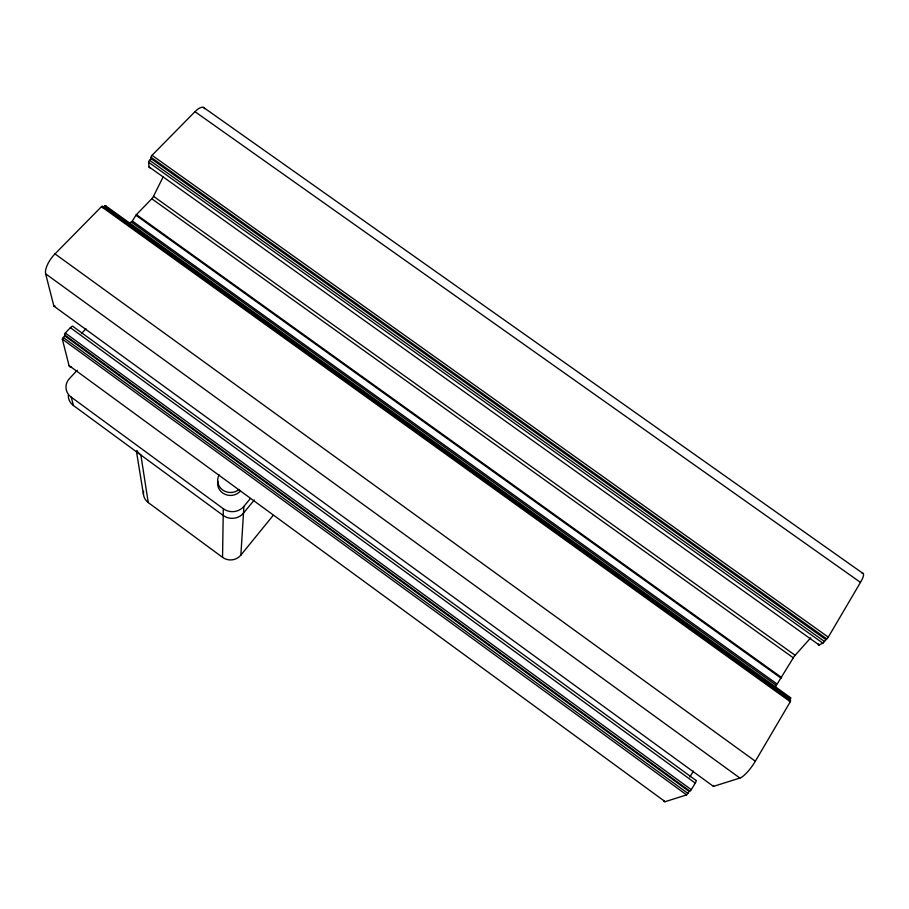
<?xml version="1.0" encoding="UTF-8"?>
<svg xmlns="http://www.w3.org/2000/svg" width="909" height="909" viewBox="0 0 909 909"><rect width="100%" height="100%" fill="white"/><g stroke="black" fill="none" stroke-linecap="round" stroke-linejoin="round"><path stroke-width="1.36" d="M273.086 515.494L240.862 555.115A13.021 12.351 -1.8 0 1 222.546 557.353L223.307 508.733L71.232 397.153A14.783 13.18 -4.5 0 1 69.459 378.576L77.197 370.27M240.862 555.115L243.919 506.37L250.236 498.711M775.207 687.215L793.307 657.821A4.091 0.943 -53.2 0 1 795.148 655.298L810.737 637.8M129.271 223.148L131.305 222.035A1.568 0.591 -55.1 0 0 132.316 221.001L135.941 215.263A1.568 0.591 -55.3 0 1 136.43 214.626L151.78 198.764A3.92 1.466 -55.7 0 0 153.507 196.31L163.268 176.63M713.554 785.456L713.372 786.41L739.903 778.059A17.691 4.431 -54.5 0 0 755.334 761.219L790.375 701.612L790.614 700.623L789.319 701.1L790.864 697.896L105.774 205.888A1.67 0.67 -55.1 0 0 104.546 206.116L102.91 207.786M204.809 108.796A16.078 6.056 -57.4 0 0 194.98 111.682L152.042 155.303A1.648 0.648 -56.5 0 0 151.064 157.302L151.178 158.7L149.599 160.302A1.636 0.648 -56.4 0 0 148.633 162.291L149.031 166.87L819.168 645.004L823.213 642.924L828.133 637.391L860.482 582.396A16.817 3.897 -52.2 0 0 862.107 573.249M691.283 789.671L695.249 783.104A3.988 0.898 -55 0 0 695.851 780.297L73.311 326.695A3.818 1.398 -52.8 0 0 70.379 327.672L64.925 333.467L64.687 335.785L689.124 791.432L690.954 790.171L691.283 789.671L65.289 333.024M64.687 335.785L62.312 339.125L69.05 365.566L665.161 801.67L686.647 794.875L689.124 791.432M689.851 776.99L693.431 771.082M254.327 499.984L243.487 513.119A14.43 13.544 1.1 0 1 223.205 515.471L73.459 405.539A14.555 13.01 -4.8 0 1 68.277 395.29M81.412 333.626L85.98 328.785M713.474 786.399L53.881 306.117L45.643 273.814A16.862 6.852 -53.6 0 1 54.994 253.895L101.467 206.684A1.67 0.67 -55.1 0 1 102.706 206.457L790.466 700.623M822.884 643.152L148.633 162.291M203.525 107.455L863.277 573.624M194.98 111.682L860.482 582.396M152.042 155.303L828.292 637.141M151.064 157.302L826.747 638.857M151.178 158.7L825.611 639.425M149.599 160.302L824.429 641.436M153.507 196.31L795.148 655.298M151.78 198.764L793.307 657.821M136.43 214.626L781.57 677.5M135.941 215.263L781.104 678.194M132.316 221.001L776.729 683.773M131.305 222.035L775.956 685.068M104.546 206.116L790.557 698.998M101.467 206.684L790.307 701.737M54.994 253.895L755.334 761.219M45.643 273.814L739.903 778.059M70.379 327.672L695.249 783.104M64.437 334.773L689.942 791.171M63.153 337.387L687.931 793.409M62.312 339.125L686.59 794.898M143.565 491.303A13.078 12.112 -5.3 0 0 148.247 502.586L222.546 557.353M71.232 397.153L73.459 405.539M136.464 451.478L143.463 494.473M148.247 502.586L140.872 455.034A14.487 13.249 -3 0 1 136.895 450.398M105.774 205.888L106.273 209.195M150.371 167.574A4.079 1.579 -56.3 0 1 149.031 166.87M71.47 367.191A14.601 5.102 -52.6 0 1 69.05 365.566M54.949 305.935A1.613 0.625 -52.9 0 1 53.881 306.117M819.168 645.004A4.272 1.023 -52.9 0 1 818.589 644.004M665.161 801.67A15.214 3.261 -55.1 0 1 663.729 800.477M239.067 489.497A12.862 11.987 2.1 0 1 222.591 489.928A12.862 11.987 2.1 0 1 219.103 474.896M240.51 490.871A12.783 11.919 2 0 1 225.159 494.371A12.783 11.919 2 0 1 217.853 481.236M243.919 506.37A14.658 13.726 1.5 0 1 223.307 508.733"/></g></svg>
